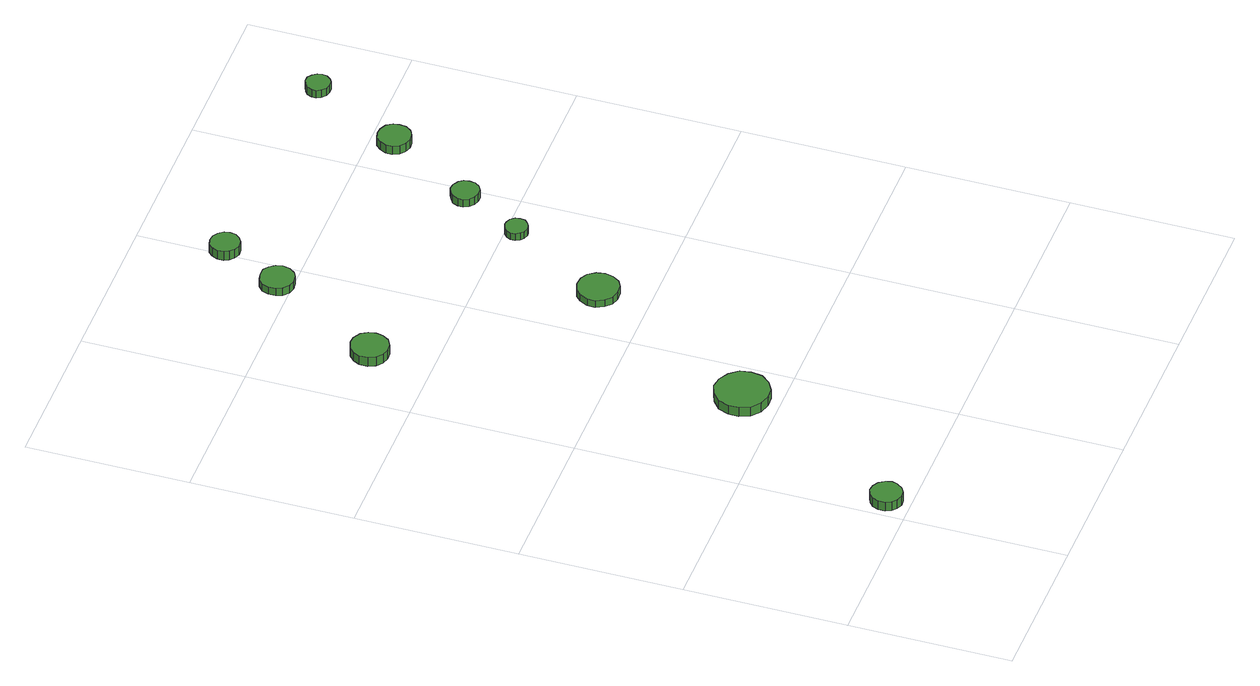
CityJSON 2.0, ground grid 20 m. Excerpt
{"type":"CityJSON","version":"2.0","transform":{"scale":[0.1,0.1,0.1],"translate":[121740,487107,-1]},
"CityObjects":{
"tree1":{"type":"SolitaryVegetationObject","attributes":{"function":"something"},"geometry":[{"type":"MultiSurface","lod":"1","boundaries":[[[0,1,2,3,4,5,6,7,8,9,10,11,12,13,14]],[[15,16,17,18,19,20,21,22,23,24,25,26,27,28,29]],[[0,29,28,1]],[[1,28,27,2]],[[2,27,26,3]],[[3,26,25,4]],[[4,25,24,5]],[[5,24,23,6]],[[6,23,22,7]],[[7,22,21,8]],[[8,21,20,9]],[[9,20,19,10]],[[10,19,18,11]],[[11,18,17,12]],[[12,17,16,13]],[[13,16,15,14]],[[14,15,29,0]]]}]},
"tree2":{"type":"SolitaryVegetationObject","attributes":{"function":"something"},"geometry":[{"type":"MultiSurface","lod":"1","boundaries":[[[30,31,32,33,34,35,36,37,38,39,40,41,42,43,44]],[[45,46,47,48,49,50,51,52,53,54,55,56,57,58,59]],[[30,59,58,31]],[[31,58,57,32]],[[32,57,56,33]],[[33,56,55,34]],[[34,55,54,35]],[[35,54,53,36]],[[36,53,52,37]],[[37,52,51,38]],[[38,51,50,39]],[[39,50,49,40]],[[40,49,48,41]],[[41,48,47,42]],[[42,47,46,43]],[[43,46,45,44]],[[44,45,59,30]]]}]},
"tree3":{"type":"SolitaryVegetationObject","attributes":{"function":"something"},"geometry":[{"type":"MultiSurface","lod":"1","boundaries":[[[60,61,62,63,64,65,66,67,68,69,70,71,72,73,74]],[[75,76,77,78,79,80,81,82,83,84,85,86,87,88,89]],[[60,89,88,61]],[[61,88,87,62]],[[62,87,86,63]],[[63,86,85,64]],[[64,85,84,65]],[[65,84,83,66]],[[66,83,82,67]],[[67,82,81,68]],[[68,81,80,69]],[[69,80,79,70]],[[70,79,78,71]],[[71,78,77,72]],[[72,77,76,73]],[[73,76,75,74]],[[74,75,89,60]]]}]},
"tree4":{"type":"SolitaryVegetationObject","attributes":{"function":"something"},"geometry":[{"type":"MultiSurface","lod":"1","boundaries":[[[90,91,92,93,94,95,96,97,98,99,100,101,102,103,104]],[[105,106,107,108,109,110,111,112,113,114,115,116,117,118,119]],[[90,119,118,91]],[[91,118,117,92]],[[92,117,116,93]],[[93,116,115,94]],[[94,115,114,95]],[[95,114,113,96]],[[96,113,112,97]],[[97,112,111,98]],[[98,111,110,99]],[[99,110,109,100]],[[100,109,108,101]],[[101,108,107,102]],[[102,107,106,103]],[[103,106,105,104]],[[104,105,119,90]]]}]},
"tree5":{"type":"SolitaryVegetationObject","attributes":{"function":"something"},"geometry":[{"type":"MultiSurface","lod":"1","boundaries":[[[120,121,122,123,124,125,126,127,128,129,130,131,132,133,134]],[[135,136,137,138,139,140,141,142,143,144,145,146,147,148,149]],[[120,149,148,121]],[[121,148,147,122]],[[122,147,146,123]],[[123,146,145,124]],[[124,145,144,125]],[[125,144,143,126]],[[126,143,142,127]],[[127,142,141,128]],[[128,141,140,129]],[[129,140,139,130]],[[130,139,138,131]],[[131,138,137,132]],[[132,137,136,133]],[[133,136,135,134]],[[134,135,149,120]]]}]},
"tree6":{"type":"SolitaryVegetationObject","attributes":{"function":"something"},"geometry":[{"type":"MultiSurface","lod":"1","boundaries":[[[150,151,152,153,154,155,156,157,158,159,160,161,162,163,164]],[[165,166,167,168,169,170,171,172,173,174,175,176,177,178,179]],[[150,179,178,151]],[[151,178,177,152]],[[152,177,176,153]],[[153,176,175,154]],[[154,175,174,155]],[[155,174,173,156]],[[156,173,172,157]],[[157,172,171,158]],[[158,171,170,159]],[[159,170,169,160]],[[160,169,168,161]],[[161,168,167,162]],[[162,167,166,163]],[[163,166,165,164]],[[164,165,179,150]]]}]},
"tree7":{"type":"SolitaryVegetationObject","attributes":{"function":"something"},"geometry":[{"type":"MultiSurface","lod":"1","boundaries":[[[180,181,182,183,184,185,186,187,188,189,190,191,192,193,194]],[[195,196,197,198,199,200,201,202,203,204,205,206,207,208,209]],[[180,209,208,181]],[[181,208,207,182]],[[182,207,206,183]],[[183,206,205,184]],[[184,205,204,185]],[[185,204,203,186]],[[186,203,202,187]],[[187,202,201,188]],[[188,201,200,189]],[[189,200,199,190]],[[190,199,198,191]],[[191,198,197,192]],[[192,197,196,193]],[[193,196,195,194]],[[194,195,209,180]]]}]},
"tree8":{"type":"SolitaryVegetationObject","attributes":{"function":"something"},"geometry":[{"type":"MultiSurface","lod":"1","boundaries":[[[210,211,212,213,214,215,216,217,218,219,220,221,222,223,224]],[[225,226,227,228,229,230,231,232,233,234,235,236,237,238,239]],[[210,239,238,211]],[[211,238,237,212]],[[212,237,236,213]],[[213,236,235,214]],[[214,235,234,215]],[[215,234,233,216]],[[216,233,232,217]],[[217,232,231,218]],[[218,231,230,219]],[[219,230,229,220]],[[220,229,228,221]],[[221,228,227,222]],[[222,227,226,223]],[[223,226,225,224]],[[224,225,239,210]]]}]},
"tree9":{"type":"SolitaryVegetationObject","attributes":{"function":"something"},"geometry":[{"type":"MultiSurface","lod":"1","boundaries":[[[240,241,242,243,244,245,246,247,248,249,250,251,252,253,254]],[[255,256,257,258,259,260,261,262,263,264,265,266,267,268,269]],[[240,269,268,241]],[[241,268,267,242]],[[242,267,266,243]],[[243,266,265,244]],[[244,265,264,245]],[[245,264,263,246]],[[246,263,262,247]],[[247,262,261,248]],[[248,261,260,249]],[[249,260,259,250]],[[250,259,258,251]],[[251,258,257,252]],[[252,257,256,253]],[[253,256,255,254]],[[254,255,269,240]]]}]},
"tree10":{"type":"SolitaryVegetationObject","attributes":{"function":"something"},"geometry":[{"type":"MultiSurface","lod":"1","boundaries":[[[270,271,272,273,274,275,276,277,278,279,280,281,282,283,284]],[[285,286,287,288,289,290,291,292,293,294,295,296,297,298,299]],[[270,299,298,271]],[[271,298,297,272]],[[272,297,296,273]],[[273,296,295,274]],[[274,295,294,275]],[[275,294,293,276]],[[276,293,292,277]],[[277,292,291,278]],[[278,291,290,279]],[[279,290,289,280]],[[280,289,288,281]],[[281,288,287,282]],[[282,287,286,283]],[[283,286,285,284]],[[284,285,299,270]]]}]}
},
"vertices":[
[40,27,24],[38,35,24],[33,42,24],[26,46,24],[18,47,24],[11,44,24],[5,39,24],[2,31,24],[2,23,24],[5,16,24],[11,11,24],[18,8,24],[26,9,24],[33,13,24],[38,20,24],[38,20,11],[33,13,11],[26,9,11],[18,8,11],[11,11,11],[5,16,11],[2,23,11],[2,31,11],[5,39,11],[11,44,11],[18,47,11],[26,46,11],[33,42,11],[38,35,11],[40,27,11],
[174,244,24],[172,257,24],[163,268,24],[151,275,24],[138,277,24],[125,272,24],[114,263,24],[109,250,24],[109,237,24],[114,224,24],[125,215,24],[138,211,24],[151,212,24],[163,219,24],[172,230,24],[172,230,11],[163,219,11],[151,212,11],[138,211,11],[125,215,11],[114,224,11],[109,237,11],[109,250,11],[114,263,11],[125,272,11],[138,277,11],[151,275,11],[163,268,11],[172,257,11],[174,244,11],
[109,678,18],[107,687,18],[102,695,18],[93,700,18],[84,701,18],[75,698,18],[68,691,18],[64,683,18],[64,673,18],[68,664,18],[75,658,18],[84,655,18],[93,656,18],[102,661,18],[107,669,18],[107,669,5],[102,661,5],[93,656,5],[84,655,5],[75,658,5],[68,664,5],[64,673,5],[64,683,5],[68,691,5],[75,698,5],[84,701,5],[93,700,5],[102,695,5],[107,687,5],[109,678,5],
[297,463,16],[295,473,16],[289,482,16],[280,487,16],[269,488,16],[259,485,16],[252,478,16],[247,468,16],[247,458,16],[252,448,16],[259,441,16],[269,438,16],[280,439,16],[289,444,16],[295,453,16],[295,453,6],[289,444,6],[280,439,6],[269,438,6],[259,441,6],[252,448,6],[247,458,6],[247,468,6],[252,478,6],[259,485,6],[269,488,6],[280,487,6],[289,482,6],[295,473,6],[297,463,6],
[191,819,16],[189,827,16],[184,834,16],[177,839,16],[168,839,16],[160,837,16],[153,831,16],[150,823,16],[150,814,16],[153,806,16],[160,800,16],[168,798,16],[177,799,16],[184,803,16],[189,810,16],[189,810,5],[184,803,5],[177,799,5],[168,798,5],[160,800,5],[153,806,5],[150,814,5],[150,823,5],[153,831,5],[160,837,5],[168,839,5],[177,839,5],[184,834,5],[189,827,5],[191,819,5],
[226,895,18],[225,902,18],[220,908,18],[214,912,18],[206,913,18],[199,911,18],[194,906,18],[191,899,18],[191,891,18],[194,885,18],[199,880,18],[206,877,18],[214,878,18],[220,882,18],[225,888,18],[225,888,5],[220,882,5],[214,878,5],[206,877,5],[199,880,5],[194,885,5],[191,891,5],[191,899,5],[194,906,5],[199,911,5],[206,913,5],[214,912,5],[220,908,5],[225,902,5],[226,895,5],
[359,587,16],[358,593,16],[354,598,16],[349,600,16],[344,601,16],[338,599,16],[334,595,16],[331,590,16],[331,584,16],[334,579,16],[338,575,16],[344,573,16],[349,574,16],[354,577,16],[358,581,16],[358,581,6],[354,577,6],[349,574,6],[344,573,6],[338,575,6],[334,579,6],[331,584,6],[331,590,6],[334,595,6],[338,599,6],[344,601,6],[349,600,6],[354,598,6],[358,593,6],[359,587,6],
[404,664,16],[403,671,16],[399,676,16],[392,680,16],[385,681,16],[379,678,16],[373,674,16],[370,667,16],[370,660,16],[373,654,16],[379,649,16],[385,647,16],[392,647,16],[399,651,16],[403,657,16],[403,657,5],[399,651,5],[392,647,5],[385,647,5],[379,649,5],[373,654,5],[370,660,5],[370,667,5],[373,674,5],[379,678,5],[385,681,5],[392,680,5],[399,676,5],[403,671,5],[404,664,5],
[473,772,17],[472,780,17],[467,787,17],[459,791,17],[451,792,17],[443,790,17],[437,784,17],[433,776,17],[433,768,17],[437,760,17],[443,755,17],[451,752,17],[459,753,17],[467,757,17],[472,764,17],[472,764,5],[467,757,5],[459,753,5],[451,752,5],[443,755,5],[437,760,5],[433,768,5],[433,776,5],[437,784,5],[443,790,5],[451,792,5],[459,791,5],[467,787,5],[472,780,5],[473,772,5],
[531,886,16],[530,892,16],[526,897,16],[521,901,16],[514,901,16],[509,899,16],[504,895,16],[501,889,16],[501,883,16],[504,878,16],[509,873,16],[514,872,16],[521,872,16],[526,875,16],[530,880,16],[530,880,5],[526,875,5],[521,872,5],[514,872,5],[509,873,5],[504,878,5],[501,883,5],[501,889,5],[504,895,5],[509,899,5],[514,901,5],[521,901,5],[526,897,5],[530,892,5],[531,886,5]
]}
